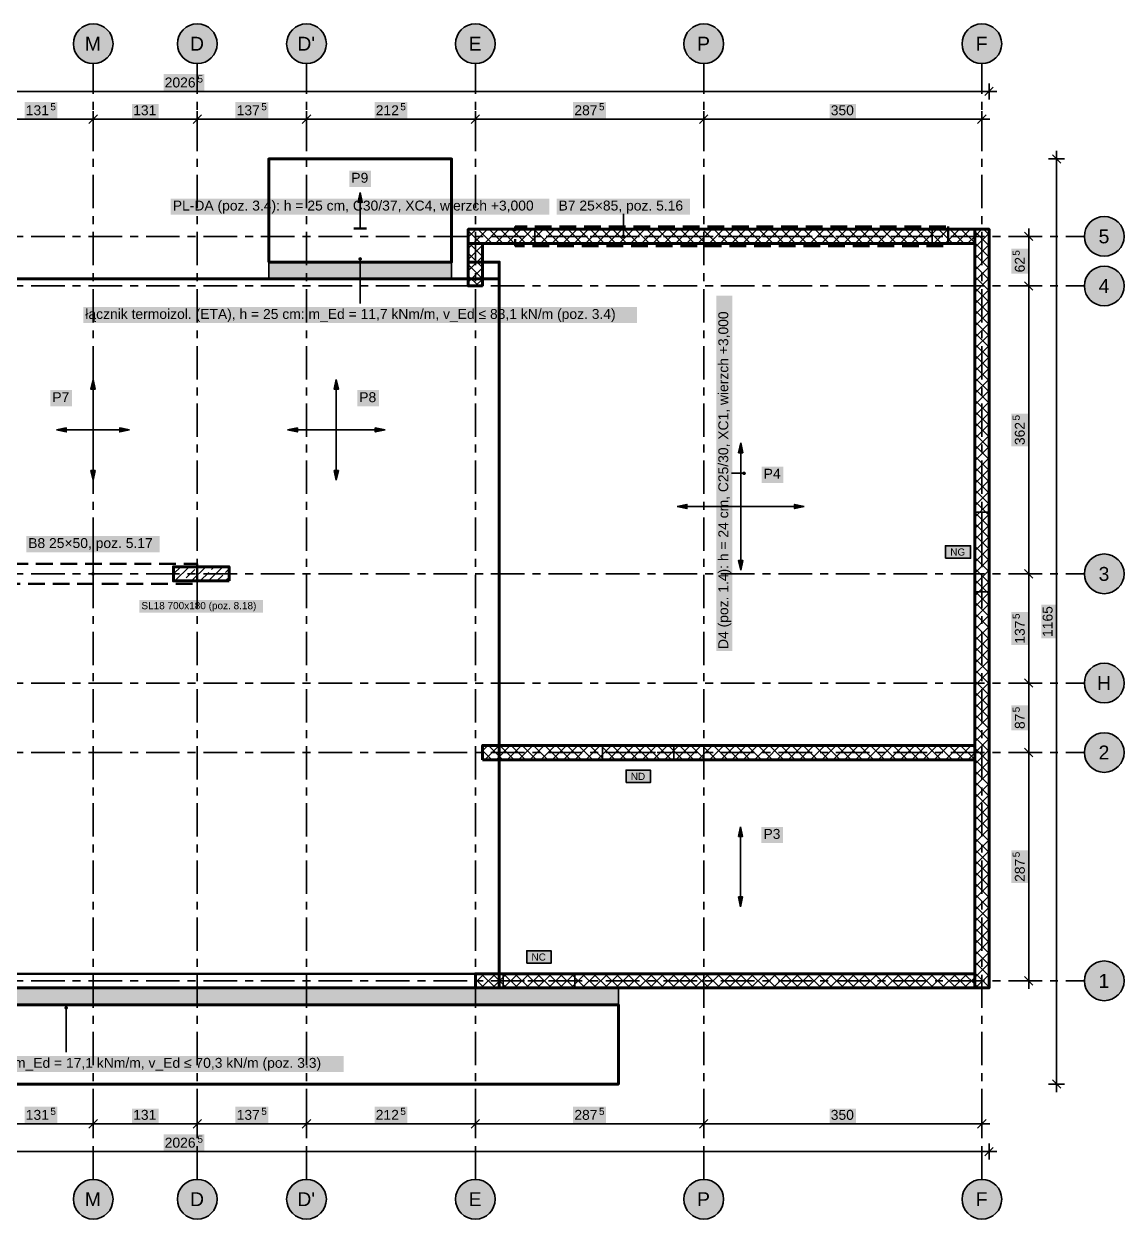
# Model space of a CAD drawing. Header units: metres. Extents: x -3.5 to 20.2, y -3 to 12.1.
# Drawn here: x 6.32 to 20.16, y -3 to 12.05 of the extents above; entities that cross this region are included whole.
import ezdxf

# ---------------------------------------------------------------- set-up
doc = ezdxf.new("R2010")
doc.units = ezdxf.units.M
doc.linetypes.add('KRESKOWA', pattern=[5.25, 4.2, -1.05])
doc.linetypes.add('PUNKTOWA', pattern=[10.5, 8.4, -1.05, 0, -1.05])
for name, color, linetype, lineweight in [('A-KRESKOWANIE', 8, 'Continuous', 18), ('A-MASKA', 7, 'Continuous', 18), ('A-OPISY', 2, 'Continuous', 25), ('K-KONSTR', 7, 'Continuous', 50), ('K-OSIE', 1, 'PUNKTOWA', 25), ('K-WYMIARY', 1, 'Continuous', 25)]:
    doc.layers.add(name, color=color, linetype=linetype, lineweight=lineweight)
doc.styles.add('PL_ARIAL', font='arial.ttf')

msp = doc.modelspace()

# ---------------------------------------------------------------- hatches: boundary and pattern name
at = {"layer": 'A-MASKA', "true_color": 0xffffff}
for points in [[(8.075, 11.207), (8.59, 11.207), (8.59, 11.418), (8.075, 11.418)], [(6.326, 10.857), (6.739, 10.857), (6.739, 11.068), (6.326, 11.068)], [(7.678, 10.857), (8.012, 10.857), (8.012, 11.04), (7.678, 11.04)], [(8.981, 10.857), (9.394, 10.857), (9.394, 11.068), (8.981, 11.068)], [(10.731, 10.857), (11.144, 10.857), (11.144, 11.068), (10.731, 11.068)], [(13.231, 10.857), (13.644, 10.857), (13.644, 11.068), (13.231, 11.068)], [(16.458, 10.857), (16.792, 10.857), (16.792, 11.04), (16.458, 11.04)], [(10.414, 9.997), (10.686, 9.997), (10.686, 10.2), (10.414, 10.2)], [(8.167, 9.647), (12.933, 9.647), (12.933, 9.85), (8.167, 9.85)], [(13.022, 9.647), (14.703, 9.647), (14.703, 9.85), (13.022, 9.85)], [(18.957, 8.906), (18.957, 9.219), (18.747, 9.219), (18.747, 8.906)], [(15.235, 4.154), (15.235, 8.628), (15.033, 8.628), (15.033, 4.154)], [(7.066, 8.282), (14.034, 8.282), (14.034, 8.485), (7.066, 8.485)], [(6.651, 7.235), (6.924, 7.235), (6.924, 7.438), (6.651, 7.438)], [(10.514, 7.235), (10.786, 7.235), (10.786, 7.438), (10.514, 7.438)], [(18.957, 6.731), (18.957, 7.144), (18.747, 7.144), (18.747, 6.731)], [(15.604, 6.27), (15.876, 6.27), (15.876, 6.473), (15.604, 6.473)], [(6.347, 5.397), (8.028, 5.397), (8.028, 5.6), (6.347, 5.6)], [(7.772, 4.635), (9.328, 4.635), (9.328, 4.795), (7.772, 4.795)], [(19.308, 4.315), (19.308, 4.735), (19.125, 4.735), (19.125, 4.315)], [(18.957, 4.231), (18.957, 4.644), (18.747, 4.644), (18.747, 4.231)], [(18.957, 3.156), (18.957, 3.469), (18.747, 3.469), (18.747, 3.156)], [(15.601, 1.735), (15.874, 1.735), (15.874, 1.938), (15.601, 1.938)], [(18.957, 1.231), (18.957, 1.644), (18.747, 1.644), (18.747, 1.231)], [(3.359, -1.147), (10.341, -1.147), (10.341, -0.945), (3.359, -0.945)], [(6.326, -1.792), (6.739, -1.792), (6.739, -1.583), (6.326, -1.583)], [(7.678, -1.792), (8.012, -1.792), (8.012, -1.61), (7.678, -1.61)], [(8.981, -1.792), (9.394, -1.792), (9.394, -1.583), (8.981, -1.583)], [(10.731, -1.792), (11.144, -1.792), (11.144, -1.583), (10.731, -1.583)], [(13.231, -1.792), (13.644, -1.792), (13.644, -1.583), (13.231, -1.583)], [(16.458, -1.792), (16.792, -1.792), (16.792, -1.61), (16.458, -1.61)], [(8.075, -2.143), (8.59, -2.143), (8.59, -1.933), (8.075, -1.933)]]:
    msp.add_hatch(color=7, dxfattribs=at).paths.add_polyline_path(points)
at = {"layer": 'A-OPISY', "true_color": 0x000000}
for points in [[(10.55, 9.927), (10.576, 9.805), (10.524, 9.805)], [(13.885, 9.375), (13.884, 9.381), (13.882, 9.386), (13.878, 9.391), (13.874, 9.394), (13.868, 9.397), (13.863, 9.398), (13.857, 9.397), (13.851, 9.394), (13.847, 9.391), (13.843, 9.386), (13.841, 9.381), (13.84, 9.375), (13.841, 9.369), (13.843, 9.364), (13.847, 9.359), (13.851, 9.356), (13.857, 9.353), (13.863, 9.352), (13.868, 9.353), (13.874, 9.356), (13.878, 9.359), (13.882, 9.364), (13.884, 9.369)], [(10.573, 9.09), (10.572, 9.096), (10.569, 9.101), (10.566, 9.106), (10.561, 9.109), (10.556, 9.112), (10.55, 9.113), (10.544, 9.112), (10.539, 9.109), (10.534, 9.106), (10.531, 9.101), (10.528, 9.096), (10.527, 9.09), (10.528, 9.084), (10.531, 9.079), (10.534, 9.074), (10.539, 9.071), (10.544, 9.068), (10.55, 9.067), (10.556, 9.068), (10.561, 9.071), (10.566, 9.074), (10.569, 9.079), (10.572, 9.084)], [(7.188, 7.572), (7.213, 7.45), (7.162, 7.45)], [(10.25, 7.572), (10.276, 7.45), (10.224, 7.45)], [(6.728, 6.938), (6.85, 6.963), (6.85, 6.912)], [(7.647, 6.938), (7.525, 6.912), (7.525, 6.963)], [(9.637, 6.938), (9.76, 6.963), (9.76, 6.912)], [(10.863, 6.938), (10.74, 6.912), (10.74, 6.963)], [(15.34, 6.773), (15.366, 6.65), (15.314, 6.65)], [(7.188, 6.303), (7.162, 6.425), (7.213, 6.425)], [(10.25, 6.303), (10.224, 6.425), (10.276, 6.425)], [(15.405, 6.391), (15.404, 6.397), (15.402, 6.402), (15.398, 6.407), (15.394, 6.41), (15.388, 6.413), (15.383, 6.413), (15.377, 6.413), (15.371, 6.41), (15.367, 6.407), (15.363, 6.402), (15.361, 6.397), (15.36, 6.391), (15.361, 6.385), (15.363, 6.38), (15.367, 6.375), (15.371, 6.372), (15.377, 6.369), (15.383, 6.369), (15.388, 6.369), (15.394, 6.372), (15.398, 6.375), (15.402, 6.38), (15.404, 6.385)], [(14.54, 5.973), (14.662, 5.999), (14.662, 5.947)], [(16.14, 5.973), (16.018, 5.947), (16.018, 5.999)], [(15.34, 5.173), (15.314, 5.295), (15.366, 5.295)], [(7.21, 5.125), (7.209, 5.131), (7.207, 5.136), (7.203, 5.141), (7.199, 5.144), (7.193, 5.147), (7.188, 5.147), (7.182, 5.147), (7.176, 5.144), (7.172, 5.141), (7.168, 5.136), (7.166, 5.131), (7.165, 5.125), (7.166, 5.119), (7.168, 5.114), (7.172, 5.109), (7.176, 5.106), (7.182, 5.103), (7.188, 5.103), (7.193, 5.103), (7.199, 5.106), (7.203, 5.109), (7.207, 5.114), (7.209, 5.119)], [(15.338, 1.941), (15.363, 1.818), (15.312, 1.818)], [(15.338, 0.934), (15.312, 1.057), (15.363, 1.057)], [(6.873, -0.34), (6.872, -0.334), (6.869, -0.329), (6.866, -0.324), (6.861, -0.321), (6.856, -0.318), (6.85, -0.317), (6.844, -0.318), (6.839, -0.321), (6.834, -0.324), (6.831, -0.329), (6.828, -0.334), (6.828, -0.34), (6.828, -0.346), (6.831, -0.351), (6.834, -0.356), (6.839, -0.359), (6.844, -0.362), (6.85, -0.362), (6.856, -0.362), (6.861, -0.359), (6.866, -0.356), (6.869, -0.351), (6.872, -0.346)]]:
    msp.add_hatch(color=7, dxfattribs=at).paths.add_polyline_path(points)
at = {"layer": 'A-OPISY', "true_color": 0xffffff}
for points in [[(17.917, 5.321), (18.233, 5.321), (18.233, 5.479), (17.917, 5.479)], [(13.896, 2.496), (14.204, 2.496), (14.204, 2.654), (13.896, 2.654)], [(12.646, 0.221), (12.954, 0.221), (12.954, 0.379), (12.646, 0.379)]]:
    msp.add_hatch(color=7, dxfattribs=at).paths.add_polyline_path(points)
at = {"layer": 'K-KONSTR', "true_color": 0x9a9a9a}
for points in [[(9.4, 9.05), (11.7, 9.05), (11.7, 8.84), (9.4, 8.84)], [(13.8, -0.3), (-0.1, -0.3), (-0.1, -0.09), (13.8, -0.09)]]:
    msp.add_hatch(color=7, dxfattribs=at).paths.add_polyline_path(points)
at = {"layer": 'K-OSIE', "true_color": 0xffffff}
for points in [[(7.44, 11.8), (7.438, 11.833), (7.431, 11.865), (7.421, 11.896), (7.407, 11.925), (7.388, 11.952), (7.367, 11.977), (7.342, 11.998), (7.315, 12.017), (7.286, 12.031), (7.255, 12.041), (7.223, 12.048), (7.19, 12.05), (7.157, 12.048), (7.125, 12.041), (7.094, 12.031), (7.065, 12.017), (7.038, 11.998), (7.013, 11.977), (6.992, 11.952), (6.973, 11.925), (6.959, 11.896), (6.949, 11.865), (6.942, 11.833), (6.94, 11.8), (6.942, 11.767), (6.949, 11.735), (6.959, 11.704), (6.973, 11.675), (6.992, 11.648), (7.013, 11.623), (7.038, 11.602), (7.065, 11.583), (7.094, 11.569), (7.125, 11.559), (7.157, 11.552), (7.19, 11.55), (7.223, 11.552), (7.255, 11.559), (7.286, 11.569), (7.315, 11.583), (7.342, 11.602), (7.367, 11.623), (7.388, 11.648), (7.407, 11.675), (7.421, 11.704), (7.431, 11.735), (7.438, 11.767)], [(8.75, 11.8), (8.748, 11.833), (8.741, 11.865), (8.731, 11.896), (8.717, 11.925), (8.698, 11.952), (8.677, 11.977), (8.652, 11.998), (8.625, 12.017), (8.596, 12.031), (8.565, 12.041), (8.533, 12.048), (8.5, 12.05), (8.467, 12.048), (8.435, 12.041), (8.404, 12.031), (8.375, 12.017), (8.348, 11.998), (8.323, 11.977), (8.302, 11.952), (8.283, 11.925), (8.269, 11.896), (8.259, 11.865), (8.252, 11.833), (8.25, 11.8), (8.252, 11.767), (8.259, 11.735), (8.269, 11.704), (8.283, 11.675), (8.302, 11.648), (8.323, 11.623), (8.348, 11.602), (8.375, 11.583), (8.404, 11.569), (8.435, 11.559), (8.467, 11.552), (8.5, 11.55), (8.533, 11.552), (8.565, 11.559), (8.596, 11.569), (8.625, 11.583), (8.652, 11.602), (8.677, 11.623), (8.698, 11.648), (8.717, 11.675), (8.731, 11.704), (8.741, 11.735), (8.748, 11.767)], [(10.125, 11.8), (10.123, 11.833), (10.116, 11.865), (10.106, 11.896), (10.092, 11.925), (10.073, 11.952), (10.052, 11.977), (10.027, 11.998), (10, 12.017), (9.971, 12.031), (9.94, 12.041), (9.908, 12.048), (9.875, 12.05), (9.842, 12.048), (9.81, 12.041), (9.779, 12.031), (9.75, 12.017), (9.723, 11.998), (9.698, 11.977), (9.677, 11.952), (9.658, 11.925), (9.644, 11.896), (9.634, 11.865), (9.627, 11.833), (9.625, 11.8), (9.627, 11.767), (9.634, 11.735), (9.644, 11.704), (9.658, 11.675), (9.677, 11.648), (9.698, 11.623), (9.723, 11.602), (9.75, 11.583), (9.779, 11.569), (9.81, 11.559), (9.842, 11.552), (9.875, 11.55), (9.908, 11.552), (9.94, 11.559), (9.971, 11.569), (10, 11.583), (10.027, 11.602), (10.052, 11.623), (10.073, 11.648), (10.092, 11.675), (10.106, 11.704), (10.116, 11.735), (10.123, 11.767)], [(12.25, 11.8), (12.248, 11.833), (12.241, 11.865), (12.231, 11.896), (12.217, 11.925), (12.198, 11.952), (12.177, 11.977), (12.152, 11.998), (12.125, 12.017), (12.096, 12.031), (12.065, 12.041), (12.033, 12.048), (12, 12.05), (11.967, 12.048), (11.935, 12.041), (11.904, 12.031), (11.875, 12.017), (11.848, 11.998), (11.823, 11.977), (11.802, 11.952), (11.783, 11.925), (11.769, 11.896), (11.759, 11.865), (11.752, 11.833), (11.75, 11.8), (11.752, 11.767), (11.759, 11.735), (11.769, 11.704), (11.783, 11.675), (11.802, 11.648), (11.823, 11.623), (11.848, 11.602), (11.875, 11.583), (11.904, 11.569), (11.935, 11.559), (11.967, 11.552), (12, 11.55), (12.033, 11.552), (12.065, 11.559), (12.096, 11.569), (12.125, 11.583), (12.152, 11.602), (12.177, 11.623), (12.198, 11.648), (12.217, 11.675), (12.231, 11.704), (12.241, 11.735), (12.248, 11.767)], [(15.125, 11.8), (15.123, 11.833), (15.116, 11.865), (15.106, 11.896), (15.092, 11.925), (15.073, 11.952), (15.052, 11.977), (15.027, 11.998), (15, 12.017), (14.971, 12.031), (14.94, 12.041), (14.908, 12.048), (14.875, 12.05), (14.842, 12.048), (14.81, 12.041), (14.779, 12.031), (14.75, 12.017), (14.723, 11.998), (14.698, 11.977), (14.677, 11.952), (14.658, 11.925), (14.644, 11.896), (14.634, 11.865), (14.627, 11.833), (14.625, 11.8), (14.627, 11.767), (14.634, 11.735), (14.644, 11.704), (14.658, 11.675), (14.677, 11.648), (14.698, 11.623), (14.723, 11.602), (14.75, 11.583), (14.779, 11.569), (14.81, 11.559), (14.842, 11.552), (14.875, 11.55), (14.908, 11.552), (14.94, 11.559), (14.971, 11.569), (15, 11.583), (15.027, 11.602), (15.052, 11.623), (15.073, 11.648), (15.092, 11.675), (15.106, 11.704), (15.116, 11.735), (15.123, 11.767)], [(18.625, 11.8), (18.623, 11.833), (18.616, 11.865), (18.606, 11.896), (18.592, 11.925), (18.573, 11.952), (18.552, 11.977), (18.527, 11.998), (18.5, 12.017), (18.471, 12.031), (18.44, 12.041), (18.408, 12.048), (18.375, 12.05), (18.342, 12.048), (18.31, 12.041), (18.279, 12.031), (18.25, 12.017), (18.223, 11.998), (18.198, 11.977), (18.177, 11.952), (18.158, 11.925), (18.144, 11.896), (18.134, 11.865), (18.127, 11.833), (18.125, 11.8), (18.127, 11.767), (18.134, 11.735), (18.144, 11.704), (18.158, 11.675), (18.177, 11.648), (18.198, 11.623), (18.223, 11.602), (18.25, 11.583), (18.279, 11.569), (18.31, 11.559), (18.342, 11.552), (18.375, 11.55), (18.408, 11.552), (18.44, 11.559), (18.471, 11.569), (18.5, 11.583), (18.527, 11.602), (18.552, 11.623), (18.573, 11.648), (18.592, 11.675), (18.606, 11.704), (18.616, 11.735), (18.623, 11.767)], [(20.165, 9.375), (20.163, 9.408), (20.156, 9.44), (20.146, 9.471), (20.132, 9.5), (20.113, 9.527), (20.092, 9.552), (20.067, 9.573), (20.04, 9.592), (20.011, 9.606), (19.98, 9.616), (19.948, 9.623), (19.915, 9.625), (19.882, 9.623), (19.85, 9.616), (19.819, 9.606), (19.79, 9.592), (19.763, 9.573), (19.738, 9.552), (19.717, 9.527), (19.698, 9.5), (19.684, 9.471), (19.674, 9.44), (19.667, 9.408), (19.665, 9.375), (19.667, 9.342), (19.674, 9.31), (19.684, 9.279), (19.698, 9.25), (19.717, 9.223), (19.738, 9.198), (19.763, 9.177), (19.79, 9.158), (19.819, 9.144), (19.85, 9.134), (19.882, 9.127), (19.915, 9.125), (19.948, 9.127), (19.98, 9.134), (20.011, 9.144), (20.04, 9.158), (20.067, 9.177), (20.092, 9.198), (20.113, 9.223), (20.132, 9.25), (20.146, 9.279), (20.156, 9.31), (20.163, 9.342)], [(20.165, 8.75), (20.163, 8.783), (20.156, 8.815), (20.146, 8.846), (20.132, 8.875), (20.113, 8.902), (20.092, 8.927), (20.067, 8.948), (20.04, 8.967), (20.011, 8.981), (19.98, 8.991), (19.948, 8.998), (19.915, 9), (19.882, 8.998), (19.85, 8.991), (19.819, 8.981), (19.79, 8.967), (19.763, 8.948), (19.738, 8.927), (19.717, 8.902), (19.698, 8.875), (19.684, 8.846), (19.674, 8.815), (19.667, 8.783), (19.665, 8.75), (19.667, 8.717), (19.674, 8.685), (19.684, 8.654), (19.698, 8.625), (19.717, 8.598), (19.738, 8.573), (19.763, 8.552), (19.79, 8.533), (19.819, 8.519), (19.85, 8.509), (19.882, 8.502), (19.915, 8.5), (19.948, 8.502), (19.98, 8.509), (20.011, 8.519), (20.04, 8.533), (20.067, 8.552), (20.092, 8.573), (20.113, 8.598), (20.132, 8.625), (20.146, 8.654), (20.156, 8.685), (20.163, 8.717)], [(20.165, 5.125), (20.163, 5.158), (20.156, 5.19), (20.146, 5.221), (20.132, 5.25), (20.113, 5.277), (20.092, 5.302), (20.067, 5.323), (20.04, 5.342), (20.011, 5.356), (19.98, 5.366), (19.948, 5.373), (19.915, 5.375), (19.882, 5.373), (19.85, 5.366), (19.819, 5.356), (19.79, 5.342), (19.763, 5.323), (19.738, 5.302), (19.717, 5.277), (19.698, 5.25), (19.684, 5.221), (19.674, 5.19), (19.667, 5.158), (19.665, 5.125), (19.667, 5.092), (19.674, 5.06), (19.684, 5.029), (19.698, 5), (19.717, 4.973), (19.738, 4.948), (19.763, 4.927), (19.79, 4.908), (19.819, 4.894), (19.85, 4.884), (19.882, 4.877), (19.915, 4.875), (19.948, 4.877), (19.98, 4.884), (20.011, 4.894), (20.04, 4.908), (20.067, 4.927), (20.092, 4.948), (20.113, 4.973), (20.132, 5), (20.146, 5.029), (20.156, 5.06), (20.163, 5.092)], [(20.165, 3.75), (20.163, 3.783), (20.156, 3.815), (20.146, 3.846), (20.132, 3.875), (20.113, 3.902), (20.092, 3.927), (20.067, 3.948), (20.04, 3.967), (20.011, 3.981), (19.98, 3.991), (19.948, 3.998), (19.915, 4), (19.882, 3.998), (19.85, 3.991), (19.819, 3.981), (19.79, 3.967), (19.763, 3.948), (19.738, 3.927), (19.717, 3.902), (19.698, 3.875), (19.684, 3.846), (19.674, 3.815), (19.667, 3.783), (19.665, 3.75), (19.667, 3.717), (19.674, 3.685), (19.684, 3.654), (19.698, 3.625), (19.717, 3.598), (19.738, 3.573), (19.763, 3.552), (19.79, 3.533), (19.819, 3.519), (19.85, 3.509), (19.882, 3.502), (19.915, 3.5), (19.948, 3.502), (19.98, 3.509), (20.011, 3.519), (20.04, 3.533), (20.067, 3.552), (20.092, 3.573), (20.113, 3.598), (20.132, 3.625), (20.146, 3.654), (20.156, 3.685), (20.163, 3.717)], [(20.165, 2.875), (20.163, 2.908), (20.156, 2.94), (20.146, 2.971), (20.132, 3), (20.113, 3.027), (20.092, 3.052), (20.067, 3.073), (20.04, 3.092), (20.011, 3.106), (19.98, 3.116), (19.948, 3.123), (19.915, 3.125), (19.882, 3.123), (19.85, 3.116), (19.819, 3.106), (19.79, 3.092), (19.763, 3.073), (19.738, 3.052), (19.717, 3.027), (19.698, 3), (19.684, 2.971), (19.674, 2.94), (19.667, 2.908), (19.665, 2.875), (19.667, 2.842), (19.674, 2.81), (19.684, 2.779), (19.698, 2.75), (19.717, 2.723), (19.738, 2.698), (19.763, 2.677), (19.79, 2.658), (19.819, 2.644), (19.85, 2.634), (19.882, 2.627), (19.915, 2.625), (19.948, 2.627), (19.98, 2.634), (20.011, 2.644), (20.04, 2.658), (20.067, 2.677), (20.092, 2.698), (20.113, 2.723), (20.132, 2.75), (20.146, 2.779), (20.156, 2.81), (20.163, 2.842)], [(20.165, 0), (20.163, 0.033), (20.156, 0.065), (20.146, 0.096), (20.132, 0.125), (20.113, 0.152), (20.092, 0.177), (20.067, 0.198), (20.04, 0.217), (20.011, 0.231), (19.98, 0.241), (19.948, 0.248), (19.915, 0.25), (19.882, 0.248), (19.85, 0.241), (19.819, 0.231), (19.79, 0.217), (19.763, 0.198), (19.738, 0.177), (19.717, 0.152), (19.698, 0.125), (19.684, 0.096), (19.674, 0.065), (19.667, 0.033), (19.665, 0), (19.667, -0.033), (19.674, -0.065), (19.684, -0.096), (19.698, -0.125), (19.717, -0.152), (19.738, -0.177), (19.763, -0.198), (19.79, -0.217), (19.819, -0.231), (19.85, -0.241), (19.882, -0.248), (19.915, -0.25), (19.948, -0.248), (19.98, -0.241), (20.011, -0.231), (20.04, -0.217), (20.067, -0.198), (20.092, -0.177), (20.113, -0.152), (20.132, -0.125), (20.146, -0.096), (20.156, -0.065), (20.163, -0.033)], [(7.44, -2.75), (7.438, -2.717), (7.431, -2.685), (7.421, -2.654), (7.407, -2.625), (7.388, -2.598), (7.367, -2.573), (7.342, -2.552), (7.315, -2.533), (7.286, -2.519), (7.255, -2.509), (7.223, -2.502), (7.19, -2.5), (7.157, -2.502), (7.125, -2.509), (7.094, -2.519), (7.065, -2.533), (7.038, -2.552), (7.013, -2.573), (6.992, -2.598), (6.973, -2.625), (6.959, -2.654), (6.949, -2.685), (6.942, -2.717), (6.94, -2.75), (6.942, -2.783), (6.949, -2.815), (6.959, -2.846), (6.973, -2.875), (6.992, -2.902), (7.013, -2.927), (7.038, -2.948), (7.065, -2.967), (7.094, -2.981), (7.125, -2.991), (7.157, -2.998), (7.19, -3), (7.223, -2.998), (7.255, -2.991), (7.286, -2.981), (7.315, -2.967), (7.342, -2.948), (7.367, -2.927), (7.388, -2.902), (7.407, -2.875), (7.421, -2.846), (7.431, -2.815), (7.438, -2.783)], [(8.75, -2.75), (8.748, -2.717), (8.741, -2.685), (8.731, -2.654), (8.717, -2.625), (8.698, -2.598), (8.677, -2.573), (8.652, -2.552), (8.625, -2.533), (8.596, -2.519), (8.565, -2.509), (8.533, -2.502), (8.5, -2.5), (8.467, -2.502), (8.435, -2.509), (8.404, -2.519), (8.375, -2.533), (8.348, -2.552), (8.323, -2.573), (8.302, -2.598), (8.283, -2.625), (8.269, -2.654), (8.259, -2.685), (8.252, -2.717), (8.25, -2.75), (8.252, -2.783), (8.259, -2.815), (8.269, -2.846), (8.283, -2.875), (8.302, -2.902), (8.323, -2.927), (8.348, -2.948), (8.375, -2.967), (8.404, -2.981), (8.435, -2.991), (8.467, -2.998), (8.5, -3), (8.533, -2.998), (8.565, -2.991), (8.596, -2.981), (8.625, -2.967), (8.652, -2.948), (8.677, -2.927), (8.698, -2.902), (8.717, -2.875), (8.731, -2.846), (8.741, -2.815), (8.748, -2.783)], [(10.125, -2.75), (10.123, -2.717), (10.116, -2.685), (10.106, -2.654), (10.092, -2.625), (10.073, -2.598), (10.052, -2.573), (10.027, -2.552), (10, -2.533), (9.971, -2.519), (9.94, -2.509), (9.908, -2.502), (9.875, -2.5), (9.842, -2.502), (9.81, -2.509), (9.779, -2.519), (9.75, -2.533), (9.723, -2.552), (9.698, -2.573), (9.677, -2.598), (9.658, -2.625), (9.644, -2.654), (9.634, -2.685), (9.627, -2.717), (9.625, -2.75), (9.627, -2.783), (9.634, -2.815), (9.644, -2.846), (9.658, -2.875), (9.677, -2.902), (9.698, -2.927), (9.723, -2.948), (9.75, -2.967), (9.779, -2.981), (9.81, -2.991), (9.842, -2.998), (9.875, -3), (9.908, -2.998), (9.94, -2.991), (9.971, -2.981), (10, -2.967), (10.027, -2.948), (10.052, -2.927), (10.073, -2.902), (10.092, -2.875), (10.106, -2.846), (10.116, -2.815), (10.123, -2.783)], [(12.25, -2.75), (12.248, -2.717), (12.241, -2.685), (12.231, -2.654), (12.217, -2.625), (12.198, -2.598), (12.177, -2.573), (12.152, -2.552), (12.125, -2.533), (12.096, -2.519), (12.065, -2.509), (12.033, -2.502), (12, -2.5), (11.967, -2.502), (11.935, -2.509), (11.904, -2.519), (11.875, -2.533), (11.848, -2.552), (11.823, -2.573), (11.802, -2.598), (11.783, -2.625), (11.769, -2.654), (11.759, -2.685), (11.752, -2.717), (11.75, -2.75), (11.752, -2.783), (11.759, -2.815), (11.769, -2.846), (11.783, -2.875), (11.802, -2.902), (11.823, -2.927), (11.848, -2.948), (11.875, -2.967), (11.904, -2.981), (11.935, -2.991), (11.967, -2.998), (12, -3), (12.033, -2.998), (12.065, -2.991), (12.096, -2.981), (12.125, -2.967), (12.152, -2.948), (12.177, -2.927), (12.198, -2.902), (12.217, -2.875), (12.231, -2.846), (12.241, -2.815), (12.248, -2.783)], [(15.125, -2.75), (15.123, -2.717), (15.116, -2.685), (15.106, -2.654), (15.092, -2.625), (15.073, -2.598), (15.052, -2.573), (15.027, -2.552), (15, -2.533), (14.971, -2.519), (14.94, -2.509), (14.908, -2.502), (14.875, -2.5), (14.842, -2.502), (14.81, -2.509), (14.779, -2.519), (14.75, -2.533), (14.723, -2.552), (14.698, -2.573), (14.677, -2.598), (14.658, -2.625), (14.644, -2.654), (14.634, -2.685), (14.627, -2.717), (14.625, -2.75), (14.627, -2.783), (14.634, -2.815), (14.644, -2.846), (14.658, -2.875), (14.677, -2.902), (14.698, -2.927), (14.723, -2.948), (14.75, -2.967), (14.779, -2.981), (14.81, -2.991), (14.842, -2.998), (14.875, -3), (14.908, -2.998), (14.94, -2.991), (14.971, -2.981), (15, -2.967), (15.027, -2.948), (15.052, -2.927), (15.073, -2.902), (15.092, -2.875), (15.106, -2.846), (15.116, -2.815), (15.123, -2.783)], [(18.625, -2.75), (18.623, -2.717), (18.616, -2.685), (18.606, -2.654), (18.592, -2.625), (18.573, -2.598), (18.552, -2.573), (18.527, -2.552), (18.5, -2.533), (18.471, -2.519), (18.44, -2.509), (18.408, -2.502), (18.375, -2.5), (18.342, -2.502), (18.31, -2.509), (18.279, -2.519), (18.25, -2.533), (18.223, -2.552), (18.198, -2.573), (18.177, -2.598), (18.158, -2.625), (18.144, -2.654), (18.134, -2.685), (18.127, -2.717), (18.125, -2.75), (18.127, -2.783), (18.134, -2.815), (18.144, -2.846), (18.158, -2.875), (18.177, -2.902), (18.198, -2.927), (18.223, -2.948), (18.25, -2.967), (18.279, -2.981), (18.31, -2.991), (18.342, -2.998), (18.375, -3), (18.408, -2.998), (18.44, -2.991), (18.471, -2.981), (18.5, -2.967), (18.527, -2.948), (18.552, -2.927), (18.573, -2.902), (18.592, -2.875), (18.606, -2.846), (18.616, -2.815), (18.623, -2.783)]]:
    msp.add_hatch(color=7, dxfattribs=at).paths.add_polyline_path(points)

# ---------------------------------------------------------------- linework, layer by layer
at = {"layer": 'A-KRESKOWANIE', "lineweight": 25, "ltscale": 0.05}
for points in [[(11.91, 9.364), (12.011, 9.465)], [(12.07, 9.285), (11.91, 9.445)], [(11.972, 9.285), (12.152, 9.465)], [(12.211, 9.285), (12.031, 9.465)], [(12.113, 9.285), (12.293, 9.465)], [(12.352, 9.285), (12.172, 9.465)], [(12.255, 9.285), (12.435, 9.465)], [(12.494, 9.285), (12.314, 9.465)], [(12.396, 9.285), (12.576, 9.465)], [(12.635, 9.285), (12.455, 9.465)], [(12.538, 9.285), (12.718, 9.465)], [(12.777, 9.285), (12.597, 9.465)], [(12.679, 9.285), (12.859, 9.465)], [(12.918, 9.285), (12.738, 9.465)], [(12.821, 9.285), (13.001, 9.465)], [(13.06, 9.285), (12.88, 9.465)], [(12.962, 9.285), (13.142, 9.465)], [(13.201, 9.285), (13.021, 9.465)], [(13.103, 9.285), (13.283, 9.465)], [(13.342, 9.285), (13.162, 9.465)], [(13.245, 9.285), (13.425, 9.465)], [(13.484, 9.285), (13.304, 9.465)], [(13.386, 9.285), (13.566, 9.465)], [(13.625, 9.285), (13.445, 9.465)], [(13.528, 9.285), (13.708, 9.465)], [(13.767, 9.285), (13.587, 9.465)], [(13.669, 9.285), (13.849, 9.465)], [(13.908, 9.285), (13.728, 9.465)], [(13.81, 9.285), (13.99, 9.465)], [(14.05, 9.285), (13.87, 9.465)], [(13.952, 9.285), (14.132, 9.465)], [(14.191, 9.285), (14.011, 9.465)], [(14.093, 9.285), (14.273, 9.465)], [(14.332, 9.285), (14.152, 9.465)], [(14.235, 9.285), (14.415, 9.465)], [(14.474, 9.285), (14.294, 9.465)], [(14.376, 9.285), (14.556, 9.465)], [(14.615, 9.285), (14.435, 9.465)], [(14.518, 9.285), (14.698, 9.465)], [(14.757, 9.285), (14.577, 9.465)], [(14.659, 9.285), (14.839, 9.465)], [(14.898, 9.285), (14.718, 9.465)], [(14.8, 9.285), (14.98, 9.465)], [(15.039, 9.285), (14.859, 9.465)], [(14.942, 9.285), (15.122, 9.465)], [(15.181, 9.285), (15.001, 9.465)], [(15.083, 9.285), (15.263, 9.465)], [(15.322, 9.285), (15.142, 9.465)], [(15.225, 9.285), (15.405, 9.465)], [(15.464, 9.285), (15.284, 9.465)], [(15.366, 9.285), (15.546, 9.465)], [(15.605, 9.285), (15.425, 9.465)], [(15.508, 9.285), (15.688, 9.465)], [(15.747, 9.285), (15.567, 9.465)], [(15.649, 9.285), (15.829, 9.465)], [(15.888, 9.285), (15.708, 9.465)], [(15.79, 9.285), (15.97, 9.465)], [(16.029, 9.285), (15.849, 9.465)], [(15.932, 9.285), (16.112, 9.465)], [(16.171, 9.285), (15.991, 9.465)], [(16.073, 9.285), (16.253, 9.465)], [(16.312, 9.285), (16.132, 9.465)], [(16.215, 9.285), (16.395, 9.465)], [(16.454, 9.285), (16.274, 9.465)], [(16.356, 9.285), (16.536, 9.465)], [(16.595, 9.285), (16.415, 9.465)], [(16.497, 9.285), (16.677, 9.465)], [(16.737, 9.285), (16.557, 9.465)], [(16.639, 9.285), (16.819, 9.465)], [(16.878, 9.285), (16.698, 9.465)], [(16.78, 9.285), (16.96, 9.465)], [(17.019, 9.285), (16.839, 9.465)], [(16.922, 9.285), (17.102, 9.465)], [(17.161, 9.285), (16.981, 9.465)], [(17.063, 9.285), (17.243, 9.465)], [(17.302, 9.285), (17.122, 9.465)], [(17.205, 9.285), (17.385, 9.465)], [(17.444, 9.285), (17.264, 9.465)], [(17.346, 9.285), (17.526, 9.465)], [(17.585, 9.285), (17.405, 9.465)], [(17.487, 9.285), (17.667, 9.465)], [(17.726, 9.285), (17.546, 9.465)], [(17.629, 9.285), (17.809, 9.465)], [(17.868, 9.285), (17.688, 9.465)], [(17.77, 9.285), (17.95, 9.465)], [(18.009, 9.285), (17.829, 9.465)], [(17.912, 9.285), (18.092, 9.465)], [(18.151, 9.285), (17.971, 9.465)], [(18.053, 9.285), (18.233, 9.465)], [(18.285, 9.292), (18.112, 9.465)], [(18.195, 9.285), (18.285, 9.375)], [(18.285, 9.434), (18.254, 9.465)], [(18.285, 9.375), (18.375, 9.465)], [(18.465, 9.254), (18.285, 9.434)], [(18.285, 9.234), (18.465, 9.414)], [(18.465, 9.395), (18.395, 9.465)], [(11.928, 9.285), (11.91, 9.303)], [(11.91, 9.223), (11.972, 9.285)], [(11.91, 9.082), (12.09, 9.262)], [(12.09, 9.123), (11.928, 9.285)], [(12.09, 9.265), (12.07, 9.285)], [(18.465, 9.112), (18.285, 9.292)], [(18.285, 9.093), (18.465, 9.273)], [(12.09, 8.982), (11.91, 9.162)], [(11.91, 8.94), (12.09, 9.12)], [(18.465, 8.971), (18.285, 9.151)], [(18.285, 8.951), (18.465, 9.131)], [(12.09, 8.84), (11.91, 9.02)], [(11.91, 8.799), (12.09, 8.979)], [(18.465, 8.829), (18.285, 9.009)], [(18.285, 8.81), (18.465, 8.99)], [(12.039, 8.75), (11.91, 8.879)], [(12.003, 8.75), (12.09, 8.837)], [(18.465, 8.688), (18.285, 8.868)], [(18.285, 8.668), (18.465, 8.848)], [(18.465, 8.546), (18.285, 8.726)], [(18.285, 8.527), (18.465, 8.707)], [(18.465, 8.405), (18.285, 8.585)], [(18.285, 8.386), (18.465, 8.566)], [(18.465, 8.264), (18.285, 8.444)], [(18.285, 8.244), (18.465, 8.424)], [(18.465, 8.122), (18.285, 8.302)], [(18.285, 8.103), (18.465, 8.283)], [(18.465, 7.981), (18.285, 8.161)], [(18.285, 7.961), (18.465, 8.141)], [(18.465, 7.839), (18.285, 8.019)], [(18.285, 7.82), (18.465, 8)], [(18.465, 7.698), (18.285, 7.878)], [(18.285, 7.678), (18.465, 7.858)], [(18.465, 7.557), (18.285, 7.737)], [(18.285, 7.537), (18.465, 7.717)], [(18.465, 7.415), (18.285, 7.595)], [(18.285, 7.396), (18.465, 7.576)], [(18.465, 7.274), (18.285, 7.454)], [(18.285, 7.254), (18.465, 7.434)], [(18.465, 7.132), (18.285, 7.312)], [(18.285, 7.113), (18.465, 7.293)], [(18.465, 6.991), (18.285, 7.171)], [(18.285, 6.971), (18.465, 7.151)], [(18.465, 6.849), (18.285, 7.029)], [(18.285, 6.83), (18.465, 7.01)], [(18.465, 6.708), (18.285, 6.888)], [(18.285, 6.688), (18.465, 6.868)], [(18.465, 6.567), (18.285, 6.747)], [(18.285, 6.547), (18.465, 6.727)], [(18.465, 6.425), (18.285, 6.605)], [(18.285, 6.406), (18.465, 6.586)], [(18.465, 6.284), (18.285, 6.464)], [(18.285, 6.264), (18.465, 6.444)], [(18.465, 6.142), (18.285, 6.322)], [(18.285, 6.123), (18.465, 6.303)], [(18.465, 6.001), (18.285, 6.181)], [(18.285, 5.981), (18.465, 6.161)], [(18.465, 5.859), (18.285, 6.039)], [(18.285, 5.84), (18.465, 6.02)], [(18.465, 5.718), (18.285, 5.898)], [(18.285, 5.698), (18.465, 5.878)], [(18.465, 5.577), (18.285, 5.757)], [(18.285, 5.557), (18.465, 5.737)], [(18.465, 5.435), (18.285, 5.615)], [(18.285, 5.416), (18.465, 5.596)], [(18.465, 5.294), (18.285, 5.474)], [(18.285, 5.274), (18.465, 5.454)], [(18.465, 5.152), (18.285, 5.332)], [(18.285, 5.133), (18.465, 5.313)], [(8.2, 5.124), (8.291, 5.215)], [(8.217, 5.035), (8.397, 5.215)], [(8.362, 5.073), (8.468, 5.18)], [(8.429, 5.035), (8.609, 5.215)], [(8.503, 5.215), (8.503, 5.215)], [(8.538, 5.038), (8.644, 5.144)], [(8.641, 5.035), (8.821, 5.215)], [(8.68, 5.18), (8.715, 5.215)], [(8.857, 5.144), (8.9, 5.188)], [(18.465, 5.011), (18.285, 5.191)], [(18.285, 4.991), (18.465, 5.171)], [(8.323, 5.035), (8.326, 5.038)], [(8.747, 5.035), (8.821, 5.109)], [(8.853, 5.035), (8.9, 5.082)], [(18.465, 4.87), (18.285, 5.05)], [(18.285, 4.85), (18.465, 5.03)], [(18.465, 4.728), (18.285, 4.908)], [(18.285, 4.709), (18.465, 4.889)], [(18.465, 4.587), (18.285, 4.767)], [(18.285, 4.567), (18.465, 4.747)], [(18.465, 4.445), (18.285, 4.625)], [(18.285, 4.426), (18.465, 4.606)], [(18.465, 4.304), (18.285, 4.484)], [(18.285, 4.284), (18.465, 4.464)], [(18.465, 4.162), (18.285, 4.342)], [(18.285, 4.143), (18.465, 4.323)], [(18.465, 4.021), (18.285, 4.201)], [(18.285, 4.001), (18.465, 4.181)], [(18.465, 3.88), (18.285, 4.06)], [(18.285, 3.86), (18.465, 4.04)], [(18.465, 3.738), (18.285, 3.918)], [(18.285, 3.719), (18.465, 3.899)], [(18.465, 3.597), (18.285, 3.777)], [(18.285, 3.577), (18.465, 3.757)], [(18.465, 3.455), (18.285, 3.635)], [(18.285, 3.436), (18.465, 3.616)], [(18.465, 3.314), (18.285, 3.494)], [(18.285, 3.294), (18.465, 3.474)], [(18.465, 3.172), (18.285, 3.352)], [(18.285, 3.153), (18.465, 3.333)], [(18.465, 3.031), (18.285, 3.211)], [(18.285, 3.011), (18.465, 3.191)], [(18.465, 2.89), (18.285, 3.07)], [(18.285, 2.87), (18.465, 3.05)], [(12.09, 2.898), (12.157, 2.965)], [(12.206, 2.785), (12.09, 2.901)], [(12.119, 2.785), (12.299, 2.965)], [(12.347, 2.785), (12.167, 2.965)], [(12.26, 2.785), (12.44, 2.965)], [(12.489, 2.785), (12.309, 2.965)], [(12.402, 2.785), (12.582, 2.965)], [(12.63, 2.785), (12.45, 2.965)], [(12.543, 2.785), (12.723, 2.965)], [(12.771, 2.785), (12.591, 2.965)], [(12.684, 2.785), (12.864, 2.965)], [(12.913, 2.785), (12.733, 2.965)], [(12.826, 2.785), (13.006, 2.965)], [(13.054, 2.785), (12.874, 2.965)], [(12.967, 2.785), (13.147, 2.965)], [(13.196, 2.785), (13.016, 2.965)], [(13.109, 2.785), (13.289, 2.965)], [(13.337, 2.785), (13.157, 2.965)], [(13.25, 2.785), (13.43, 2.965)], [(13.478, 2.785), (13.298, 2.965)], [(13.392, 2.785), (13.572, 2.965)], [(13.62, 2.785), (13.44, 2.965)], [(13.533, 2.785), (13.713, 2.965)], [(13.761, 2.785), (13.581, 2.965)], [(13.674, 2.785), (13.854, 2.965)], [(13.903, 2.785), (13.723, 2.965)], [(13.816, 2.785), (13.996, 2.965)], [(14.044, 2.785), (13.864, 2.965)], [(13.957, 2.785), (14.137, 2.965)], [(14.186, 2.785), (14.006, 2.965)], [(14.099, 2.785), (14.279, 2.965)], [(14.327, 2.785), (14.147, 2.965)], [(14.24, 2.785), (14.42, 2.965)], [(14.468, 2.785), (14.288, 2.965)], [(14.382, 2.785), (14.562, 2.965)], [(14.61, 2.785), (14.43, 2.965)], [(14.523, 2.785), (14.703, 2.965)], [(14.751, 2.785), (14.571, 2.965)], [(14.664, 2.785), (14.844, 2.965)], [(14.893, 2.785), (14.713, 2.965)], [(14.806, 2.785), (14.986, 2.965)], [(15.034, 2.785), (14.854, 2.965)], [(14.947, 2.785), (15.127, 2.965)], [(15.176, 2.785), (14.996, 2.965)], [(15.089, 2.785), (15.269, 2.965)], [(15.317, 2.785), (15.137, 2.965)], [(15.23, 2.785), (15.41, 2.965)], [(15.458, 2.785), (15.278, 2.965)], [(15.372, 2.785), (15.552, 2.965)], [(15.6, 2.785), (15.42, 2.965)], [(15.513, 2.785), (15.693, 2.965)], [(15.741, 2.785), (15.561, 2.965)], [(15.654, 2.785), (15.834, 2.965)], [(15.883, 2.785), (15.703, 2.965)], [(15.796, 2.785), (15.976, 2.965)], [(16.024, 2.785), (15.844, 2.965)], [(15.937, 2.785), (16.117, 2.965)], [(16.165, 2.785), (15.985, 2.965)], [(16.079, 2.785), (16.259, 2.965)], [(16.307, 2.785), (16.127, 2.965)], [(16.22, 2.785), (16.4, 2.965)], [(16.448, 2.785), (16.268, 2.965)], [(16.361, 2.785), (16.541, 2.965)], [(16.59, 2.785), (16.41, 2.965)], [(16.503, 2.785), (16.683, 2.965)], [(16.731, 2.785), (16.551, 2.965)], [(16.644, 2.785), (16.824, 2.965)], [(16.873, 2.785), (16.693, 2.965)], [(16.786, 2.785), (16.966, 2.965)], [(17.014, 2.785), (16.834, 2.965)], [(16.927, 2.785), (17.107, 2.965)], [(17.155, 2.785), (16.975, 2.965)], [(17.069, 2.785), (17.249, 2.965)], [(17.297, 2.785), (17.117, 2.965)], [(17.21, 2.785), (17.39, 2.965)], [(17.438, 2.785), (17.258, 2.965)], [(17.351, 2.785), (17.531, 2.965)], [(17.58, 2.785), (17.4, 2.965)], [(17.493, 2.785), (17.673, 2.965)], [(17.721, 2.785), (17.541, 2.965)], [(17.634, 2.785), (17.814, 2.965)], [(17.863, 2.785), (17.683, 2.965)], [(17.776, 2.785), (17.956, 2.965)], [(18.004, 2.785), (17.824, 2.965)], [(17.917, 2.785), (18.097, 2.965)], [(18.145, 2.785), (17.965, 2.965)], [(18.059, 2.785), (18.239, 2.965)], [(18.285, 2.787), (18.107, 2.965)], [(18.2, 2.785), (18.285, 2.87)], [(18.285, 2.928), (18.248, 2.965)], [(18.465, 2.748), (18.285, 2.928)], [(18.285, 2.729), (18.465, 2.909)], [(18.465, 2.607), (18.285, 2.787)], [(18.285, 2.587), (18.465, 2.767)], [(18.465, 2.465), (18.285, 2.645)], [(18.285, 2.446), (18.465, 2.626)], [(18.465, 2.324), (18.285, 2.504)], [(18.285, 2.304), (18.465, 2.484)], [(18.465, 2.183), (18.285, 2.363)], [(18.285, 2.163), (18.465, 2.343)], [(18.465, 2.041), (18.285, 2.221)], [(18.285, 2.022), (18.465, 2.202)], [(18.465, 1.9), (18.285, 2.08)], [(18.285, 1.88), (18.465, 2.06)], [(18.465, 1.758), (18.285, 1.938)], [(18.285, 1.739), (18.465, 1.919)], [(18.465, 1.617), (18.285, 1.797)], [(18.285, 1.597), (18.465, 1.777)], [(18.465, 1.475), (18.285, 1.655)], [(18.285, 1.456), (18.465, 1.636)], [(18.465, 1.334), (18.285, 1.514)], [(18.285, 1.314), (18.465, 1.494)], [(18.465, 1.193), (18.285, 1.373)], [(18.285, 1.173), (18.465, 1.353)], [(18.465, 1.051), (18.285, 1.231)], [(18.285, 1.032), (18.465, 1.212)], [(18.465, 0.91), (18.285, 1.09)], [(18.285, 0.89), (18.465, 1.07)], [(18.465, 0.768), (18.285, 0.948)], [(18.285, 0.749), (18.465, 0.929)], [(18.465, 0.627), (18.285, 0.807)], [(18.285, 0.607), (18.465, 0.787)], [(18.465, 0.485), (18.285, 0.665)], [(18.285, 0.466), (18.465, 0.646)], [(18.465, 0.344), (18.285, 0.524)], [(18.285, 0.324), (18.465, 0.504)], [(18.465, 0.203), (18.285, 0.383)], [(18.285, 0.183), (18.465, 0.363)], [(18.465, 0.061), (18.285, 0.241)], [(18.285, 0.042), (18.465, 0.222)], [(12, -0.021), (12.111, 0.09)], [(12.111, -0.09), (12, 0.021)], [(12.072, -0.09), (12.252, 0.09)], [(12.252, -0.09), (12.072, 0.09)], [(12.214, -0.09), (12.394, 0.09)], [(12.394, -0.09), (12.214, 0.09)], [(12.355, -0.09), (12.535, 0.09)], [(12.535, -0.09), (12.355, 0.09)], [(12.497, -0.09), (12.677, 0.09)], [(12.677, -0.09), (12.497, 0.09)], [(12.638, -0.09), (12.818, 0.09)], [(12.818, -0.09), (12.638, 0.09)], [(12.779, -0.09), (12.959, 0.09)], [(12.959, -0.09), (12.779, 0.09)], [(12.921, -0.09), (13.101, 0.09)], [(13.101, -0.09), (12.921, 0.09)], [(13.062, -0.09), (13.242, 0.09)], [(13.242, -0.09), (13.062, 0.09)], [(13.204, -0.09), (13.384, 0.09)], [(13.384, -0.09), (13.204, 0.09)], [(13.345, -0.09), (13.525, 0.09)], [(13.525, -0.09), (13.345, 0.09)], [(13.486, -0.09), (13.666, 0.09)], [(13.666, -0.09), (13.486, 0.09)], [(13.628, -0.09), (13.808, 0.09)], [(13.808, -0.09), (13.628, 0.09)], [(13.769, -0.09), (13.949, 0.09)], [(13.949, -0.09), (13.769, 0.09)], [(13.911, -0.09), (14.091, 0.09)], [(14.091, -0.09), (13.911, 0.09)], [(14.052, -0.09), (14.232, 0.09)], [(14.232, -0.09), (14.052, 0.09)], [(14.194, -0.09), (14.374, 0.09)], [(14.374, -0.09), (14.194, 0.09)], [(14.335, -0.09), (14.515, 0.09)], [(14.515, -0.09), (14.335, 0.09)], [(14.476, -0.09), (14.656, 0.09)], [(14.656, -0.09), (14.476, 0.09)], [(14.618, -0.09), (14.798, 0.09)], [(14.798, -0.09), (14.618, 0.09)], [(14.759, -0.09), (14.939, 0.09)], [(14.939, -0.09), (14.759, 0.09)], [(14.901, -0.09), (15.081, 0.09)], [(15.081, -0.09), (14.901, 0.09)], [(15.042, -0.09), (15.222, 0.09)], [(15.222, -0.09), (15.042, 0.09)], [(15.184, -0.09), (15.364, 0.09)], [(15.364, -0.09), (15.184, 0.09)], [(15.325, -0.09), (15.505, 0.09)], [(15.505, -0.09), (15.325, 0.09)], [(15.466, -0.09), (15.646, 0.09)], [(15.646, -0.09), (15.466, 0.09)], [(15.608, -0.09), (15.788, 0.09)], [(15.788, -0.09), (15.608, 0.09)], [(15.749, -0.09), (15.929, 0.09)], [(15.929, -0.09), (15.749, 0.09)], [(15.891, -0.09), (16.071, 0.09)], [(16.071, -0.09), (15.891, 0.09)], [(16.032, -0.09), (16.212, 0.09)], [(16.212, -0.09), (16.032, 0.09)], [(16.173, -0.09), (16.353, 0.09)], [(16.353, -0.09), (16.173, 0.09)], [(16.315, -0.09), (16.495, 0.09)], [(16.495, -0.09), (16.315, 0.09)], [(16.456, -0.09), (16.636, 0.09)], [(16.636, -0.09), (16.456, 0.09)], [(16.598, -0.09), (16.778, 0.09)], [(16.778, -0.09), (16.598, 0.09)], [(16.739, -0.09), (16.919, 0.09)], [(16.919, -0.09), (16.739, 0.09)], [(16.881, -0.09), (17.061, 0.09)], [(17.061, -0.09), (16.881, 0.09)], [(17.022, -0.09), (17.202, 0.09)], [(17.202, -0.09), (17.022, 0.09)], [(17.163, -0.09), (17.343, 0.09)], [(17.343, -0.09), (17.163, 0.09)], [(17.305, -0.09), (17.485, 0.09)], [(17.485, -0.09), (17.305, 0.09)], [(17.446, -0.09), (17.626, 0.09)], [(17.626, -0.09), (17.446, 0.09)], [(17.588, -0.09), (17.768, 0.09)], [(17.768, -0.09), (17.588, 0.09)], [(17.729, -0.09), (17.909, 0.09)], [(17.909, -0.09), (17.729, 0.09)], [(17.871, -0.09), (18.051, 0.09)], [(18.051, -0.09), (17.871, 0.09)], [(18.012, -0.09), (18.192, 0.09)], [(18.192, -0.09), (18.012, 0.09)], [(18.285, -0.042), (18.153, 0.09)], [(18.153, -0.09), (18.285, 0.042)], [(18.465, -0.08), (18.285, 0.1)], [(18.295, -0.09), (18.465, 0.08)], [(18.333, -0.09), (18.285, -0.042)], [(18.436, -0.09), (18.465, -0.061)]]:
    msp.add_lwpolyline(points, dxfattribs=at)
at = {"layer": 'A-OPISY', "lineweight": 35, "ltscale": 0.05}
for points in [[(10.55, 9.927), (10.576, 9.805), (10.524, 9.805)], [(7.188, 7.572), (7.213, 7.45), (7.162, 7.45)], [(10.25, 7.572), (10.276, 7.45), (10.224, 7.45)], [(6.728, 6.938), (6.85, 6.963), (6.85, 6.912)], [(7.647, 6.938), (7.525, 6.912), (7.525, 6.963)], [(9.637, 6.938), (9.76, 6.963), (9.76, 6.912)], [(10.863, 6.938), (10.74, 6.912), (10.74, 6.963)], [(15.34, 6.773), (15.366, 6.65), (15.314, 6.65)], [(7.188, 6.303), (7.162, 6.425), (7.213, 6.425)], [(10.25, 6.303), (10.224, 6.425), (10.276, 6.425)], [(14.54, 5.973), (14.662, 5.999), (14.662, 5.947)], [(16.14, 5.973), (16.018, 5.947), (16.018, 5.999)], [(17.917, 5.321), (18.233, 5.321), (18.233, 5.479), (17.917, 5.479)], [(15.34, 5.173), (15.314, 5.295), (15.366, 5.295)], [(13.896, 2.496), (14.204, 2.496), (14.204, 2.654), (13.896, 2.654)], [(15.338, 1.941), (15.363, 1.818), (15.312, 1.818)], [(15.338, 0.934), (15.312, 1.057), (15.363, 1.057)], [(12.646, 0.221), (12.954, 0.221), (12.954, 0.379), (12.646, 0.379)]]:
    msp.add_lwpolyline(points, close=True, dxfattribs=at)
for points in [[(10.55, 9.473), (10.55, 9.927)], [(13.863, 9.375), (13.863, 9.66)], [(10.55, 9.09), (10.55, 8.53)], [(7.188, 6.303), (7.188, 7.572)], [(10.25, 6.303), (10.25, 7.572)], [(6.728, 6.938), (7.647, 6.938)], [(9.637, 6.938), (10.863, 6.938)], [(15.34, 5.173), (15.34, 6.773)], [(15.383, 6.391), (15.223, 6.391)], [(14.54, 5.973), (16.14, 5.973)], [(7.188, 5.125), (7.188, 5.41)], [(15.338, 0.934), (15.338, 1.941)], [(6.85, -0.34), (6.85, -0.9)]]:
    msp.add_lwpolyline(points, dxfattribs=at)
at = {"layer": 'A-OPISY', "lineweight": 50, "ltscale": 0.05}
msp.add_lwpolyline([(10.63, 9.473), (10.47, 9.473)], dxfattribs=at)
at = {"layer": 'K-KONSTR', "lineweight": 70, "ltscale": 0.05}
for points in [[(9.4, 9.05), (11.7, 9.05), (11.7, 10.35), (9.4, 10.35)], [(11.91, 9.285), (18.285, 9.285), (18.285, 9.465), (11.91, 9.465)], [(12.3, -0.09), (18.465, -0.09), (18.465, 9.465), (11.91, 9.465), (11.91, 9.05), (12.3, 9.05)], [(18.285, -0.09), (18.465, -0.09), (18.465, 9.465), (18.285, 9.465)], [(12.09, 8.75), (12.09, 9.285), (11.91, 9.285), (11.91, 8.84), (11.91, 8.75)], [(-0.09, -0.09), (12.3, -0.09), (12.3, 8.84), (-0.09, 8.84)], [(-1.8, -1.3), (13.8, -1.3), (13.8, -0.3), (-0.3, -0.3), (-0.3, 5.125), (-1.8, 5.125)], [(8.9, 5.035), (8.9, 5.215), (8.2, 5.215), (8.2, 5.035)], [(12.09, 2.785), (18.285, 2.785), (18.285, 2.965), (12.09, 2.965)], [(18.285, 0.09), (12, 0.09), (12, -0.09), (18.285, -0.09)]]:
    msp.add_lwpolyline(points, close=True, dxfattribs=at)
at = {"layer": 'K-KONSTR', "linetype": 'KRESKOWA', "lineweight": 50, "ltscale": 0.05, "flags": 128}
for points in [[(17.95, 9.5), (17.95, 9.25), (12.5, 9.25), (12.5, 9.5)], [(8.5, 5.25), (8.5, 5), (5.875, 5), (5.875, 5.25)]]:
    msp.add_lwpolyline(points, close=True, dxfattribs=at)
at = {"layer": 'K-KONSTR', "lineweight": 35, "ltscale": 0.05}
for points in [[(12.75, 9.465), (12.75, 9.285)], [(17.75, 9.465), (17.75, 9.285)], [(18.465, 5.9), (18.285, 5.9)], [(18.465, 4.9), (18.285, 4.9)], [(13.6, 2.965), (13.6, 2.785)], [(14.5, 2.965), (14.5, 2.785)], [(12.35, -0.09), (12.35, 0.09)], [(13.25, -0.09), (13.25, 0.09)]]:
    msp.add_lwpolyline(points, dxfattribs=at)
at = {"layer": 'K-KONSTR', "linetype": 'KRESKOWA', "lineweight": 35, "ltscale": 0.05, "flags": 128}
for points in [[(17.75, 9.375), (12.75, 9.375)], [(18.375, 4.9), (18.375, 5.9)], [(14.5, 2.875), (13.6, 2.875)], [(12.35, 0), (13.25, 0)]]:
    msp.add_lwpolyline(points, dxfattribs=at)
at = {"layer": 'K-KONSTR', "lineweight": 35, "ltscale": 0.05}
for points in [[(9.4, 9.05), (11.7, 9.05), (11.7, 8.84), (9.4, 8.84)], [(13.8, -0.3), (-0.1, -0.3), (-0.1, -0.09), (13.8, -0.09)]]:
    msp.add_lwpolyline(points, close=True, dxfattribs=at)
at = {"layer": 'K-KONSTR', "lineweight": 50, "ltscale": 0.05}
msp.add_lwpolyline([(12, 0.09), (12, -0.09), (0, -0.09), (0, 0.09)], close=True, dxfattribs=at)
at = {"layer": 'K-OSIE', "linetype": 'PUNKTOWA', "lineweight": 35, "ltscale": 0.049929, "flags": 128}
for points in [[(7.19, -2.5), (7.19, 11.55)], [(8.5, -2.5), (8.5, 11.55)], [(9.875, -2.5), (9.875, 11.55)], [(12, -2.5), (12, 11.55)], [(14.875, -2.5), (14.875, 11.55)], [(18.375, -2.5), (18.375, 11.55)]]:
    msp.add_lwpolyline(points, dxfattribs=at)
at = {"layer": 'K-OSIE', "linetype": 'PUNKTOWA', "lineweight": 35, "ltscale": 0.050434, "flags": 128}
for points in [[(-3, 9.375), (19.665, 9.375)], [(-3, 8.75), (19.665, 8.75)], [(-3, 5.125), (19.665, 5.125)], [(-3, 3.75), (19.665, 3.75)], [(-3, 2.875), (19.665, 2.875)], [(-3, 0), (19.665, 0)]]:
    msp.add_lwpolyline(points, dxfattribs=at)
at = {"layer": 'K-OSIE', "linetype": 'Continuous', "lineweight": 35, "ltscale": 0.05}
for centre in [(7.19, 11.8), (8.5, 11.8), (9.875, 11.8), (12, 11.8), (14.875, 11.8), (18.375, 11.8), (19.915, 9.375), (19.915, 8.75), (19.915, 5.125), (19.915, 3.75), (19.915, 2.875), (19.915, 0), (7.19, -2.75), (8.5, -2.75), (9.875, -2.75), (12, -2.75), (14.875, -2.75), (18.375, -2.75)]:
    msp.add_circle(centre, 0.25, dxfattribs=at)
at = {"layer": 'K-WYMIARY', "lineweight": 35, "ltscale": 0.05}
for points in [[(18.465, 11.1), (18.465, 11.3)], [(-1.9, 11.2), (18.565, 11.2)], [(18.412, 11.147), (18.518, 11.253)], [(-1.1, 10.85), (18.475, 10.85)], [(7.137, 10.797), (7.243, 10.903)], [(7.19, 10.75), (7.19, 10.95)], [(8.447, 10.797), (8.553, 10.903)], [(8.5, 10.75), (8.5, 10.95)], [(9.822, 10.797), (9.928, 10.903)], [(9.875, 10.75), (9.875, 10.95)], [(11.947, 10.797), (12.053, 10.903)], [(12, 10.75), (12, 10.95)], [(14.822, 10.797), (14.928, 10.903)], [(14.875, 10.75), (14.875, 10.95)], [(18.322, 10.797), (18.428, 10.903)], [(18.375, 10.75), (18.375, 10.95)], [(19.368, 10.297), (19.262, 10.403)], [(19.315, -1.4), (19.315, 10.45)], [(19.215, 10.35), (19.415, 10.35)], [(18.865, 9.375), (19.065, 9.375)], [(19.018, 9.322), (18.912, 9.428)], [(18.965, -0.1), (18.965, 9.475)], [(18.865, 8.75), (19.065, 8.75)], [(19.018, 8.697), (18.912, 8.803)], [(18.865, 5.125), (19.065, 5.125)], [(19.018, 5.072), (18.912, 5.178)], [(19.018, 3.697), (18.912, 3.803)], [(18.865, 3.75), (19.065, 3.75)], [(18.865, 2.875), (19.065, 2.875)], [(19.018, 2.822), (18.912, 2.928)], [(18.865, 0), (19.065, 0)], [(19.018, -0.053), (18.912, 0.053)], [(19.215, -1.3), (19.415, -1.3)], [(19.368, -1.353), (19.262, -1.247)], [(-1.1, -1.8), (18.475, -1.8)], [(7.137, -1.853), (7.243, -1.747)], [(7.19, -1.7), (7.19, -1.9)], [(8.447, -1.853), (8.553, -1.747)], [(8.5, -1.7), (8.5, -1.9)], [(9.822, -1.853), (9.928, -1.747)], [(9.875, -1.7), (9.875, -1.9)], [(11.947, -1.853), (12.053, -1.747)], [(12, -1.7), (12, -1.9)], [(14.822, -1.853), (14.928, -1.747)], [(14.875, -1.7), (14.875, -1.9)], [(18.322, -1.853), (18.428, -1.747)], [(18.375, -1.7), (18.375, -1.9)], [(18.412, -2.203), (18.518, -2.097)], [(18.465, -2.05), (18.465, -2.25)], [(-1.9, -2.15), (18.565, -2.15)]]:
    msp.add_lwpolyline(points, dxfattribs=at)

# ---------------------------------------------------------------- texts
at = {"layer": 'A-OPISY', "style": 'PL_ARIAL'}
for s, height, p in [('P9', 0.125, (10.439, 10.05)), ('PL-DA (poz. 3.4): h = 25 cm, C30/37, XC4, wierzch +3,000', 0.125, (8.192, 9.7)), ('B7 25×85, poz. 5.16', 0.125, (13.047, 9.7)), ('łącznik termoizol. (ETA), h = 25 cm: m_Ed = 11,7 kNm/m, v_Ed ≤ 83,1 kN/m (poz. 3.4)', 0.125, (7.091, 8.335)), ('P7', 0.125, (6.676, 7.287)), ('P8', 0.125, (10.539, 7.287)), ('P4', 0.125, (15.629, 6.323)), ('B8 25×50, poz. 5.17', 0.125, (6.372, 5.45)), ('NG', 0.09, (17.977, 5.355)), ('SL18 700x180 (poz. 8.18)', 0.09, (7.797, 4.68)), ('ND', 0.09, (13.956, 2.53)), ('P3', 0.125, (15.626, 1.788)), ('NC', 0.09, (12.706, 0.255)), ('łącznik termoizol. (ETA), h = 30 cm: m_Ed = 17,1 kNm/m, v_Ed ≤ 70,3 kN/m (poz. 3.3)', 0.125, (3.384, -1.095))]:
    msp.add_text(s, height=height, dxfattribs=at).set_placement(p)
msp.add_text('D4 (poz. 1.4): h = 24 cm, C25/30, XC1, wierzch +3,000', height=0.125, rotation=90, dxfattribs=at).set_placement((15.183, 4.179))
at = {"layer": 'K-OSIE', "style": 'PL_ARIAL'}
for s, p in [('M', (7.084, 11.713)), ('D', (8.408, 11.713)), ("D'", (9.759, 11.713)), ('E', (11.915, 11.713)), ('P', (14.79, 11.713)), ('F', (18.297, 11.713)), ('5', (19.844, 9.287)), ('4', (19.844, 8.662)), ('3', (19.844, 5.037)), ('H', (19.823, 3.663)), ('2', (19.844, 2.788)), ('1', (19.844, -0.088)), ('M', (7.084, -2.837)), ('D', (8.408, -2.837)), ("D'", (9.759, -2.837)), ('E', (11.915, -2.837)), ('P', (14.79, -2.837)), ('F', (18.297, -2.837))]:
    msp.add_text(s, height=0.175, dxfattribs=at).set_placement(p)
at = {"layer": 'K-WYMIARY', "style": 'PL_ARIAL'}
for s, height, p in [('2026', 0.125, (8.09, 11.25)), ('5', 0.09, (8.502, 11.312)), ('131', 0.125, (6.341, 10.9)), ('5', 0.09, (6.651, 10.963)), ('131', 0.125, (7.693, 10.9)), ('137', 0.125, (8.996, 10.9)), ('5', 0.09, (9.306, 10.963)), ('212', 0.125, (10.746, 10.9)), ('5', 0.09, (11.056, 10.963)), ('287', 0.125, (13.246, 10.9)), ('5', 0.09, (13.556, 10.963)), ('350', 0.125, (16.473, 10.9)), ('131', 0.125, (6.341, -1.75)), ('5', 0.09, (6.651, -1.688)), ('131', 0.125, (7.693, -1.75)), ('137', 0.125, (8.996, -1.75)), ('5', 0.09, (9.306, -1.688)), ('212', 0.125, (10.746, -1.75)), ('5', 0.09, (11.056, -1.688)), ('287', 0.125, (13.246, -1.75)), ('5', 0.09, (13.556, -1.688)), ('350', 0.125, (16.473, -1.75)), ('5', 0.09, (8.502, -2.038)), ('2026', 0.125, (8.09, -2.1))]:
    msp.add_text(s, height=height, dxfattribs=at).set_placement(p)
for s, height, p in [('5', 0.09, (18.852, 9.131)), ('62', 0.125, (18.915, 8.921)), ('5', 0.09, (18.852, 7.056)), ('362', 0.125, (18.915, 6.746)), ('1165', 0.125, (19.265, 4.33)), ('5', 0.09, (18.852, 4.556)), ('137', 0.125, (18.915, 4.246)), ('5', 0.09, (18.852, 3.381)), ('87', 0.125, (18.915, 3.171)), ('5', 0.09, (18.852, 1.556)), ('287', 0.125, (18.915, 1.246))]:
    msp.add_text(s, height=height, rotation=90, dxfattribs=at).set_placement(p)

doc.saveas('drawing.dxf')
